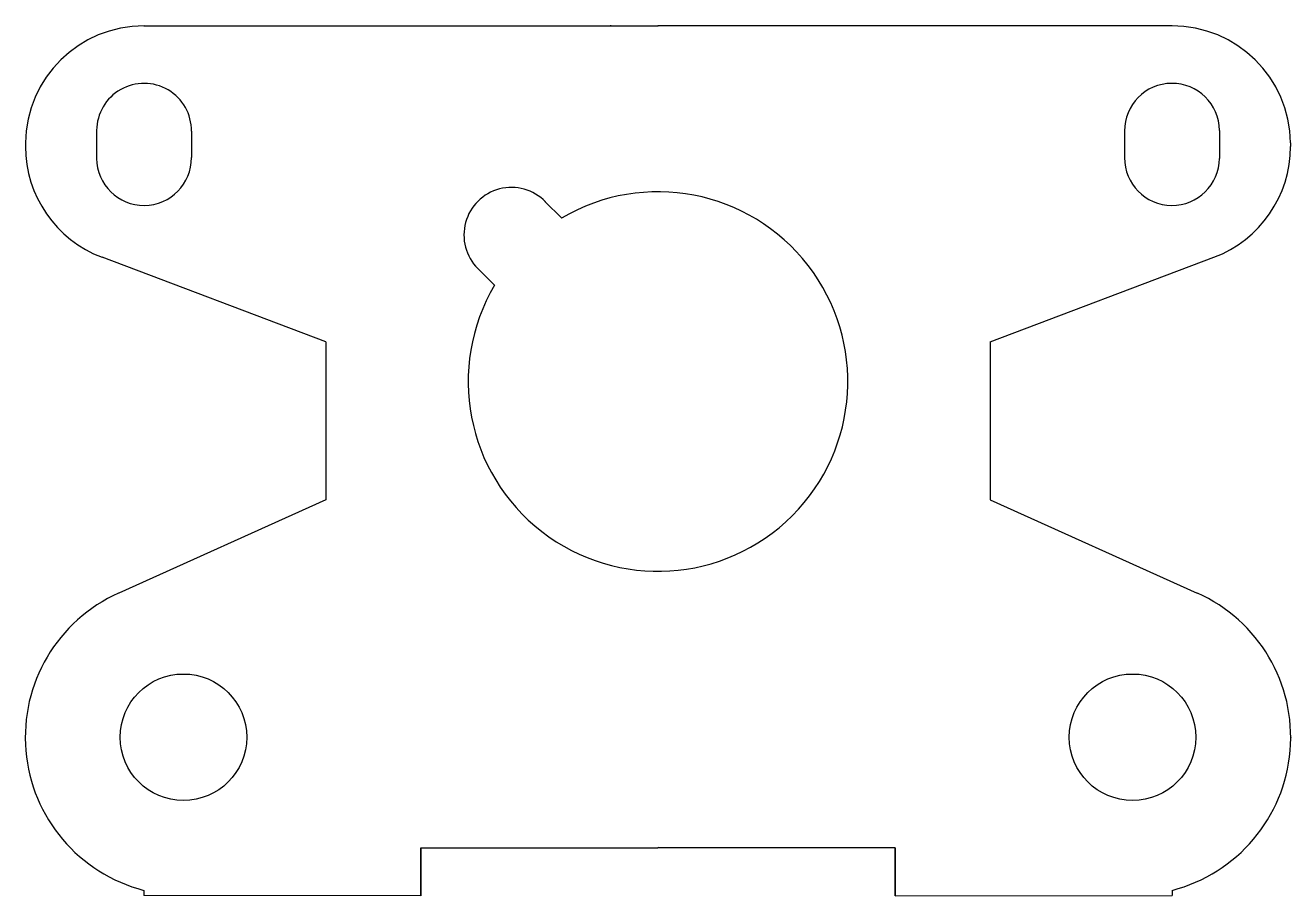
# Model space of a CAD drawing. Header units: inches. Extents: x -10 to 150, y 70 to 180.
import ezdxf

# ---------------------------------------------------------------- set-up
doc = ezdxf.new("R2010")
doc.units = ezdxf.units.IN
doc.header["$MEASUREMENT"] = 0

msp = doc.modelspace()

# ---------------------------------------------------------------- linework, layer by layer
at = {"color": 4}
for p, q in [((4.99, 179.94), (5.02, 179.94)), ((135.03, 179.94), (135, 179.94)), ((5.02, 172.66), (5.02, 172.66)), ((135, 172.66), (135, 172.66)), ((-0.98, 166.71), (-0.98, 163.17)), ((11.02, 166.61), (11.02, 163.27)), ((129, 166.61), (129, 163.27)), ((141, 166.71), (141, 163.17)), ((-9.98, 165.13), (-9.98, 165.13)), ((-9.98, 165.13), (-9.98, 164.69)), ((-0.98, 164.94), (-0.98, 164.94)), ((-0.98, 164.94), (-0.98, 164.94)), ((141, 164.94), (141, 164.94)), ((141, 164.94), (141, 164.94)), ((150, 165.13), (150, 165.13)), ((150, 165.13), (150, 164.69)), ((57.83, 155.61), (55.71, 157.73)), ((49.34, 147.13), (47.22, 149.25))]:
    msp.add_line(p, q, dxfattribs=at)
at = {"color": 7, "true_color": 0xffffff}
for p, q in [((4.99, 179.94), (70.02, 179.94)), ((135.03, 179.94), (70, 179.94)), ((5.02, 157.22), (5.02, 157.22)), ((135, 157.22), (135, 157.22)), ((28.01, 139.96), (-0.29, 150.66)), ((112.01, 139.96), (140.31, 150.66)), ((28.01, 139.96), (28.01, 119.96)), ((28.01, 139.96), (28.01, 119.96)), ((112.01, 139.96), (112.01, 119.96)), ((112.01, 139.96), (112.01, 119.96)), ((28.01, 134.94), (28.01, 134.94)), ((28.01, 119.96), (1.81, 108.19)), ((28.01, 119.96), (28.01, 119.96)), ((112.01, 119.96), (112.01, 119.96)), ((112.01, 119.96), (138.21, 108.19)), ((-10, 89.95), (-10, 89.93)), ((150.02, 89.95), (150.02, 89.93)), ((40, 75.97), (70, 76)), ((40, 75.97), (40, 69.91)), ((40, 69.91), (40, 75.97)), ((40, 75.97), (70, 75.97)), ((100.02, 75.97), (70.02, 76)), ((100.02, 75.97), (70.02, 75.97)), ((100.02, 75.97), (100.02, 69.91)), ((100.02, 69.91), (100.02, 75.97)), ((40, 69.91), (5, 69.94)), ((100.02, 69.91), (135.02, 69.94))]:
    msp.add_line(p, q, dxfattribs=at)
at = {"color": 1}
for p, q in [((64.02, 180), (64.02, 179.94)), ((70.02, 180), (70.02, 179.94)), ((70.02, 180), (70.02, 179.94)), ((76.02, 180), (76.02, 179.94)), ((76.02, 180), (76.02, 179.94)), ((64, 75.99), (64, 75.97)), ((70, 76), (70, 75.97)), ((70, 76), (70, 75.97)), ((76, 75.99), (76, 75.97)), ((76, 75.99), (76, 75.97)), ((5, 70.58), (5, 69.94)), ((135.02, 70.58), (135.02, 69.94))]:
    msp.add_line(p, q, dxfattribs=at)
at = {"color": 7, "true_color": 0xffffff}
for centre in [(10, 89.95), (130.02, 89.95)]:
    msp.add_circle(centre, 8, dxfattribs=at)
for centre, radius, start, end in [((5.02, 164.94), 15, 90, 179.2865), ((135, 164.94), 15, 0.7135, 90), ((5.02, 166.66), 6, 359.5345, 179.5345), ((135, 166.66), 6, 0.4655, 180.4655), ((5.02, 164.69), 15, 180, 249.2894), ((5.02, 163.22), 6, 180.4655, 0.4655), ((135, 163.22), 6, 179.5345, 359.5345), ((135, 164.69), 15, 290.7106, 0), ((51.47, 153.49), 6, 44.2237, 224.9883), ((70.01, 134.94), 24, 149.4658, 120.5108), ((10, 89.95), 20, 114.1949, 255.512), ((130.02, 89.95), 20, 284.488, 65.8051)]:
    msp.add_arc(centre, radius, start, end, dxfattribs=at)

doc.saveas('drawing.dxf')
